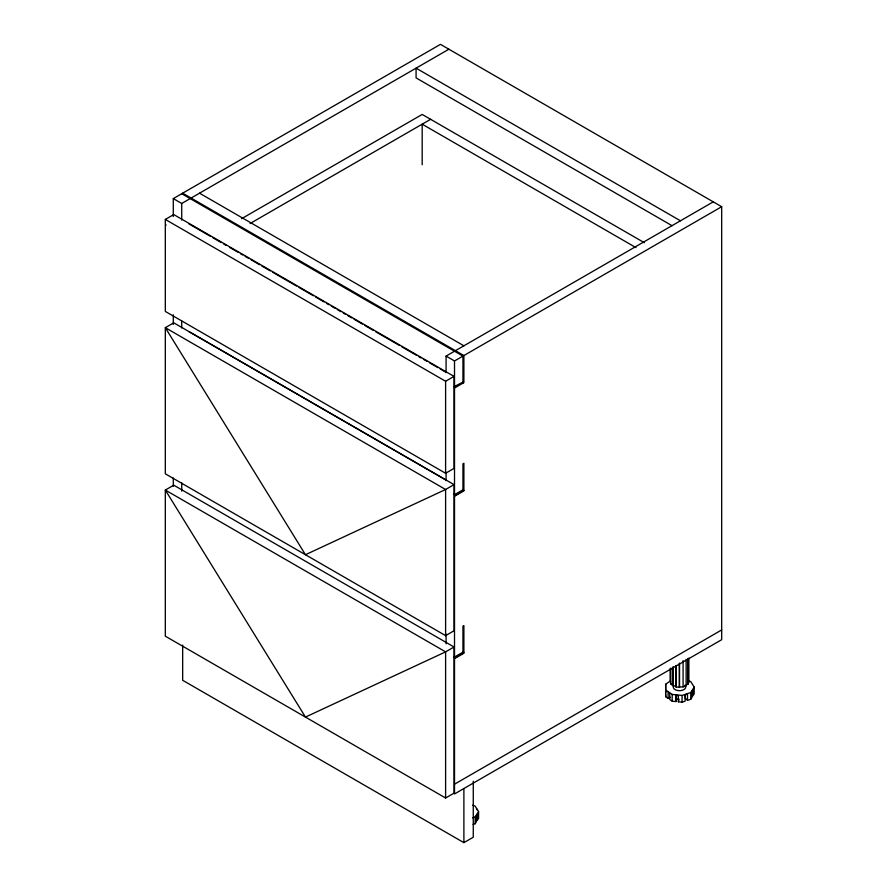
<?xml version="1.0" encoding="UTF-8"?>
<svg xmlns="http://www.w3.org/2000/svg" width="887" height="887" viewBox="0 0 887 887"><rect width="100%" height="100%" fill="white"/><g stroke="black" fill="none" stroke-linecap="round" stroke-linejoin="round"><path stroke-width="1.33" d="M670.361 697.315L668.122 698.402L668.122 692.182L669.74 693.29L669.74 699.499L672.169 701.173L675.883 701.55L676.637 695.33M688.245 680.795L690.74 681.615L694.188 687.07L694.188 693.8L692.902 695.851L692.902 689.642L692.048 690.995L692.048 697.215L690.762 699.255L687.503 700.353L687.503 694.133L685.086 694.942L685.086 701.162L682.07 702.171L678.355 701.794L679.109 699.3L676.637 699.056M686.128 659.44L686.128 685.729L685.607 685.529L688.157 683.977L688.877 681.903L688.877 658.087M473.148 824.411L475.166 823.735L475.166 817.005L478.581 811.55L475.133 806.095L472.638 805.274M475.166 823.735L476.441 821.695L476.441 815.475L477.295 814.122L477.295 820.331L478.581 818.28L478.581 811.55M690.762 699.255L690.762 692.525L694.188 687.07M670.827 668.099L670.827 683.977L672.867 685.729L673.211 666.902M675.905 665.738L675.905 686.904L676.249 665.438M668.122 698.402L665.693 696.727L665.682 684.199L669.973 681.227M173.287 216.572L173.287 198.599L440.451 44.35L721.685 206.715L721.685 639.693L454.51 793.943L454.51 360.965L721.685 206.715M173.287 198.599L181.724 203.467L448.889 49.217M165.315 219.433L173.752 214.565L454.044 376.387L454.044 468.391L445.607 473.27L165.315 311.437L165.315 219.433L445.607 381.255L454.044 376.387M241.619 218.679L422.179 114.434L644.405 242.739M250.056 223.546L430.605 119.313M446.083 372.684L446.083 356.086L713.248 201.848M462.947 382.109L454.044 386.71M454.51 388.018L463.89 382.607L463.89 355.554L182.667 193.189M454.044 484.635L445.607 489.502L305.461 554.719L165.315 327.68L173.752 322.813L454.044 484.635L454.044 630.757L445.607 635.635L165.315 473.813L165.315 327.68L445.607 489.502L445.607 635.635M462.947 489.812L454.51 494.68L453.579 494.148M454.51 495.722L463.89 490.311M454.51 496.265L463.89 490.855L463.89 463.258L462.947 463.79L462.947 490.855M454.044 647L445.607 651.867L305.461 717.084L165.315 490.045L173.752 485.178L454.044 647L454.044 793.133L445.607 798.001L165.315 636.179L165.315 490.045L445.607 651.867L445.607 798.001M462.947 652.178L454.51 657.056L453.579 656.513M454.51 658.087L463.89 652.677M454.51 658.631L463.89 653.22L463.89 625.623L462.947 626.155L462.947 653.22M454.51 784.197L721.685 629.947M182.667 645.104L182.667 680.285L463.89 842.65L473.259 837.239L473.27 781.236M679.375 663.143L679.375 686.97L683.09 686.904L686.128 685.729M665.682 684.199L665.693 689.997L672.169 694.432L682.07 695.441L690.762 692.525M472.671 817.836L475.166 817.005M670.727 681.837L670.117 681.903L670.117 668.676M670.827 683.977L671.448 683.91M688.268 681.97L688.877 681.903M675.905 686.904L679.497 687.314L679.497 663.498M673.211 685.429L676.249 686.605M680.429 220.785L416.081 68.166L416.081 77.901L672.058 225.697M635.968 247.617L422.179 124.18L422.179 164.771M199.531 193.189L463.89 345.808M181.724 193.721L462.947 356.086L462.947 383.151M446.083 356.086L454.51 360.965M188.909 223.89L210.441 236.33M212.836 237.705L221.218 242.55M223.613 243.925L226.008 245.311M229.589 247.384L237.971 252.218M240.366 253.604L242.761 254.979M245.156 256.365L248.737 258.439M251.132 259.813L259.514 264.659M261.909 266.033L270.28 270.879M272.675 272.254L296.613 286.069M299.008 287.455L313.366 295.748M315.761 297.123L324.132 301.968M326.527 303.343L328.922 304.729M331.317 306.115L334.909 308.188M337.293 309.563L340.885 311.636M343.28 313.022L345.675 314.397M348.07 315.783L351.662 317.856M354.046 319.242L362.428 324.077M364.823 325.451L373.194 330.297M375.589 331.671L399.527 345.498M401.922 346.872L416.28 355.166M418.675 356.552L421.07 357.927M423.465 359.313L427.046 361.386M429.441 362.761L437.823 367.606M440.218 368.981L446.194 372.44M188.909 331.594L446.194 480.144M687.503 700.353L685.307 698.169L685.307 694.432M476.43 808.667L477.284 810.019M665.682 690.929L665.682 693.102M665.693 694.554L665.693 696.727M688.157 658.83L688.157 683.977M687.647 658.875L687.647 683.777M683.09 660.615L683.09 686.904M682.07 695.441L682.07 702.171M678.355 701.794L678.355 695.574L675.883 695.33L675.883 701.55M672.867 667.212L672.867 685.729M672.169 694.432L672.169 701.173M463.89 788.532L463.89 842.65M446.083 472.272L446.083 480.577M446.083 634.094L446.083 643.785M445.607 381.255L445.607 473.27M181.724 203.467L181.724 220.065M181.724 321.039L181.724 327.946M181.724 482.861L181.724 491.154M173.287 314.774L173.287 324.465M173.287 477.993L173.287 486.287M165.936 224.733L165.936 225.287M684.908 685.274A6.253 3.615 0 0 1 680.307 690.663A6.253 3.615 0 0 1 673.455 686.15"/></g></svg>
